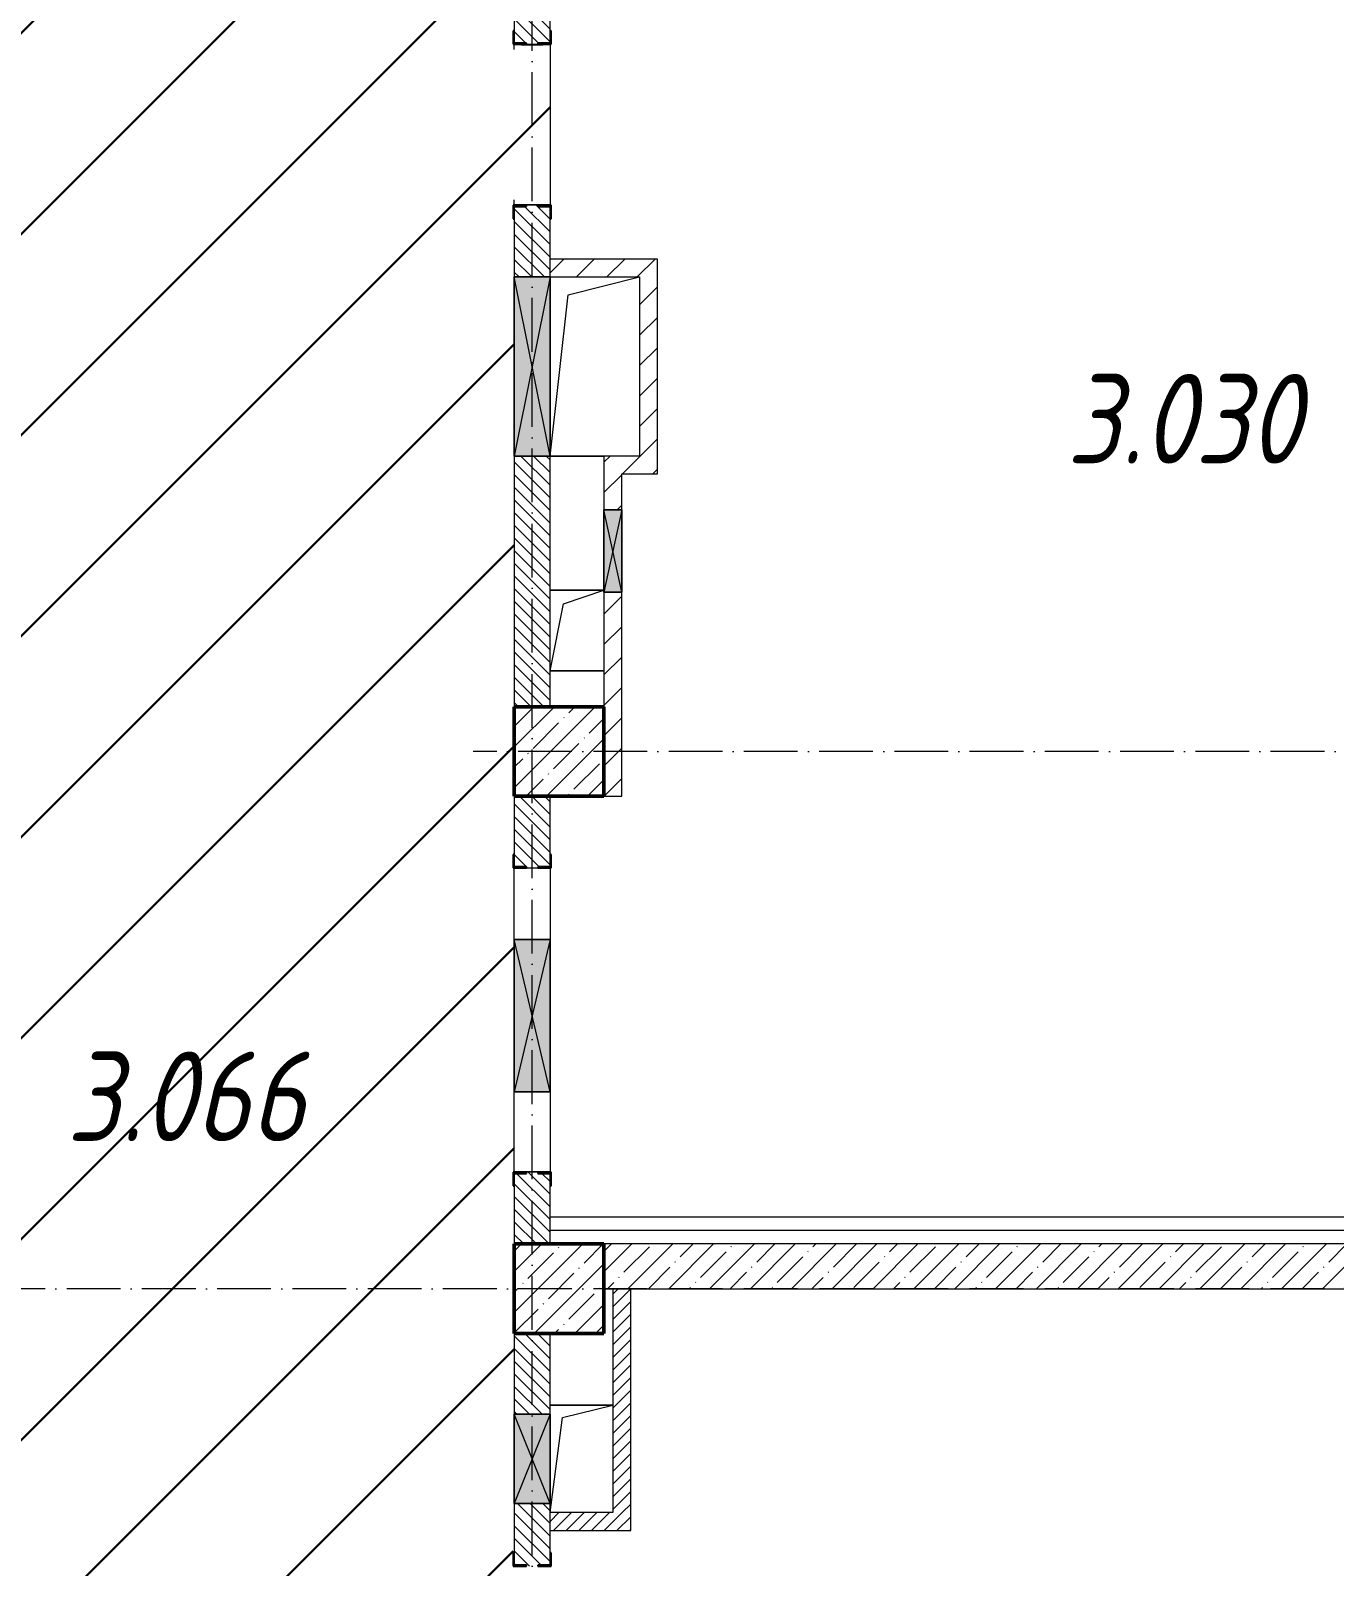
# Model space of a CAD drawing. Header units: millimetres. Extents: x 35697 to 388678, y -91946 to 171347.
# Drawn here: x 374321 to 381599, y -72082 to -63507 of the extents above; entities that cross this region are included whole.
import ezdxf

# ---------------------------------------------------------------- set-up
doc = ezdxf.new("R2010")
doc.units = ezdxf.units.MM
doc.linetypes.add('50_200_ШТРИХ_1Т_ш5_п1_п1_', pattern=[700, 500, -100, 0, -100])
for name, color, linetype, lineweight in [('2.1) ПГП окна 2.8 м', 5, 'Continuous', 30), ('A-DETL-____-OTLN-4', 7, 'Continuous', 18), ('A-DETL-GENF-OTLN', 7, 'Continuous', 9), ('A-FLOR-____-OTLN', 7, 'Continuous', 9), ('A-GENM-____-MCUT', 7, 'Continuous', 25), ('A-GENM-____-OTLN', 7, 'Continuous', 9), ('A-GENM-____-OTLN-1', 7, 'Continuous', 25), ('A-GLAZ-____-OTLN', 7, 'Continuous', 9), ('A-WALL-____-MCUT-1', 7, 'Continuous', 9), ('A-WALL-____-MCUT-3', 7, 'Continuous', 9), ('A-WALL-____-PATT-1', 7, 'Continuous', 9), ('A-WALL-FNSH-MCUT-1', 7, 'Continuous', 9), ('I-WALL-____-OTLN', 7, 'Continuous', 9), ('S-COLS-____-MCUT', 7, 'Continuous', 50), ('S-COLS-____-OTLN', 7, 'Continuous', 9), ('S-GRID-____-OTLN-1', 7, '50_200_ШТРИХ_1Т_ш5_п1_п1_', 9), ('Марки помещений', 7, 'Continuous', 9), ('стяжа', 7, 'Continuous', 30)]:
    doc.layers.add(name, color=color, linetype=linetype, lineweight=lineweight)
doc.styles.add('ISOCPEUR_I_2', font='isocpeui.ttf', dxfattribs={"width": 0.85, "height": 2.3})
pattern_1 = [(45, (283770.71, -86863.46), (-84.85281, 84.85281), [])]
pattern_2 = [(135, (283770.707, -86863.456), (-35.35534, -35.35534), [])]
pattern_3 = [(45, (283770.707, -86863.456), (-35.35534, 35.35534), [])]

# ---------------------------------------------------------------- blocks, each defined once
blk = doc.blocks.new('BSC_Колонна _Прямоугольная - 500х500-V30-АР1_План отверстий 3 этажа в осях 1-64_А-ГГ')
at = {"layer": 'S-COLS-____-OTLN'}
h = blk.add_hatch(dxfattribs=at)
h.set_pattern_fill('FP_67', color=256, style=0, pattern_type=2)
h.set_pattern_definition([(45, (-93500, -16331.04), (-114.04925, 114.04925), []), (45, (-93385.95, -16331.04), (-114.04925, 114.04925), [201.613, -40.323, 3.353, -36.97])])
h.paths.add_polyline_path([(-250, -250), (250, -250), (250, 250), (-250, 250)], flags=0)
at = {"layer": 'S-COLS-____-MCUT'}
for p, q in [((250, 250), (-250, 250)), ((-250, 250), (-250, -250)), ((250, -250), (250, 250)), ((-250, -250), (250, -250))]:
    blk.add_line(p, q, dxfattribs=at)
blk = doc.blocks.new('BSC_Колонна _Прямоугольная - 500х500-V38-АР1_План отверстий 3 этажа в осях 1-64_А-ГГ')
at = {"layer": 'S-COLS-____-OTLN'}
h = blk.add_hatch(dxfattribs=at)
h.set_pattern_fill('FP_75', color=256, style=0, pattern_type=2)
h.set_pattern_definition([(45, (-93500, -19331.04), (-114.04925, 114.04925), []), (45, (-93385.95, -19331.04), (-114.04925, 114.04925), [201.613, -40.323, 3.353, -36.97])])
h.paths.add_polyline_path([(-250, -250), (250, -250), (250, 250), (-250, 250)], flags=0)
at = {"layer": 'S-COLS-____-MCUT'}
for p, q in [((250, 250), (-250, 250)), ((-250, 250), (-250, -250)), ((250, -250), (250, 250)), ((-250, -250), (250, -250))]:
    blk.add_line(p, q, dxfattribs=at)
blk = doc.blocks.new('АР_Перемычка - АР_Перемычка-28586037-АР1_План отверстий 3 этажа в осях 1-64_А-ГГ')
at = {"layer": 'A-GENM-____-OTLN'}
blk.add_line((-250, -100), (-243, -100), dxfattribs=at)
blk = doc.blocks.new('154_Стойка_СКБ_Уголок - СМ-2480_200-28346303-АР1_План отверстий 3 этажа в осях 1-64_А-ГГ')
at = {"layer": 'A-GENM-____-MCUT'}
for p, q in [((125, 156), (125, 81)), ((200, 156), (125, 156)), ((131, 81), (131, 150)), ((131, 150), (200, 150)), ((200, 150), (200, 156)), ((125, 81), (131, 81)), ((131, 19), (125, 19)), ((125, 19), (125, -56)), ((131, -50), (131, 19)), ((125, -56), (200, -56)), ((200, -50), (131, -50)), ((200, -56), (200, -50))]:
    blk.add_line(p, q, dxfattribs=at)
blk = doc.blocks.new('Стойка_Влож_Полоса боковая - Полоса-28213942-АР1_План отверстий 3 этажа в осях 1-64_А-ГГ')
at = {"layer": 'A-GENM-____-OTLN'}
for p, q in [((-5, 60), (0, 60)), ((-5, -60), (-5, 60)), ((0, 31), (0, -31)), ((0, -60), (-5, -60))]:
    blk.add_line(p, q, dxfattribs=at)
blk = doc.blocks.new('Фахверк_СКБ_Уголок - 200_3960-28268576-АР1_План отверстий 3 этажа в осях 1-64_А-ГГ')
at = {"layer": 'A-GENM-____-MCUT'}
for p, q in [((200, 156), (125, 156)), ((125, 156), (125, 81)), ((131, 81), (131, 150)), ((131, 150), (200, 150)), ((200, 150), (200, 156)), ((125, 81), (131, 81)), ((131, 19), (125, 19)), ((125, 19), (125, -56)), ((131, -50), (131, 19)), ((125, -56), (200, -56)), ((200, -50), (131, -50)), ((200, -56), (200, -50))]:
    blk.add_line(p, q, dxfattribs=at)
blk = doc.blocks.new('AR_Отверстие прямоугольное _в плите_ - AR_Отверстие прямоугольное _в плите_-V187-АР1_План отверстий 3 этажа в осях 1-64_А-ГГ')
at = {"layer": 'A-GENM-____-OTLN'}
for p, q in [((150, 225), (-150, 225)), ((-75, 150), (150, 225)), ((-150, -225), (-75, 150)), ((-150, -225), (150, -225))]:
    blk.add_line(p, q, dxfattribs=at)
blk = doc.blocks.new('AR_Отверстие прямоугольное _в плите_ - AR_Отверстие прямоугольное _в плите_-V188-АР1_План отверстий 3 этажа в осях 1-64_А-ГГ')
at = {"layer": 'A-GENM-____-OTLN'}
for p, q in [((175, 300), (-175, 300)), ((-105, 230), (175, 300)), ((-175, -300), (-105, 230))]:
    blk.add_line(p, q, dxfattribs=at)
blk = doc.blocks.new('AR_Отверстие прямоугольное _в плите_ - AR_Отверстие прямоугольное _в плите_-30552728-АР1_План отверстий 3 этажа в осях 1-64_А-ГГ')
at = {"layer": 'A-GENM-____-OTLN'}
for p, q in [((-150, 400), (250, 500)), ((-250, -500), (-150, 400)), ((-250, -500), (50, -500))]:
    blk.add_line(p, q, dxfattribs=at)
blk = doc.blocks.new('AR_Отверстие прямоугольное _в стене__БезПР - AR_Отверстие прямоугольное _в стене__БезПР-36899064-АР1_План отверстий 3 этажа в осях 1-64_А-ГГ')
at = {"layer": 'A-GLAZ-____-OTLN'}
blk.add_hatch(color=256, dxfattribs=at).paths.add_polyline_path([(500, 100), (-500, 100), (-500, -100), (500, -100)], flags=0)
at = {"layer": 'A-DETL-GENF-OTLN'}
for p, q in [((-500, -100), (-500, 100)), ((-500, 100), (500, 100)), ((500, 100), (-500, -100)), ((-500, 100), (500, -100)), ((500, 100), (-500, 100)), ((-500, 100), (-500, -100)), ((500, 100), (500, -100)), ((500, -100), (500, 100)), ((500, -100), (-500, -100)), ((-500, -100), (500, -100))]:
    blk.add_line(p, q, dxfattribs=at)
at = {"layer": 'A-GLAZ-____-OTLN'}
blk.add_line((500, 100), (-500, 100), dxfattribs=at)
blk = doc.blocks.new('AR_Отверстие прямоугольное _в стене_ - AR_Отверстие прямоугольное _в стене__ОВ-36961020-АР1_План отверстий 3 этажа в осях 1-64_А-ГГ')
at = {"layer": 'A-GLAZ-____-OTLN'}
blk.add_hatch(color=256, dxfattribs=at).paths.add_polyline_path([(230, -50), (230, 50), (-230, 50), (-230, -50)], flags=0)
at = {"layer": 'A-DETL-GENF-OTLN'}
for p, q in [((-230, -50), (-230, 50)), ((-230, 50), (230, 50)), ((230, 50), (-230, -50)), ((-230, 50), (230, -50)), ((230, 50), (-230, 50)), ((-230, 50), (-230, -50)), ((230, 50), (230, -50)), ((230, -50), (230, 50)), ((230, -50), (-230, -50)), ((-230, -50), (230, -50))]:
    blk.add_line(p, q, dxfattribs=at)
blk = doc.blocks.new('AR_Отверстие прямоугольное _в стене_ - AR_Отверстие прямоугольное _в стене__ОВ-36949509-АР1_План отверстий 3 этажа в осях 1-64_А-ГГ')
at = {"layer": 'A-GLAZ-____-OTLN'}
blk.add_hatch(color=256, dxfattribs=at).paths.add_polyline_path([(250, -100), (250, 100), (-250, 100), (-250, -100)], flags=0)
at = {"layer": 'A-DETL-GENF-OTLN'}
for p, q in [((-250, -100), (-250, 100)), ((-250, 100), (250, 100)), ((250, 100), (-250, -100)), ((-250, 100), (250, -100)), ((250, 100), (-250, 100)), ((-250, 100), (-250, -100)), ((250, 100), (250, -100)), ((250, -100), (250, 100)), ((250, -100), (-250, -100)), ((-250, -100), (250, -100))]:
    blk.add_line(p, q, dxfattribs=at)
blk = doc.blocks.new('AR_Отверстие прямоугольное _в стене_ - AR_Отверстие прямоугольное _в стене__ОВ-36927705-АР1_План отверстий 3 этажа в осях 1-64_А-ГГ')
at = {"layer": 'A-GLAZ-____-OTLN'}
blk.add_hatch(color=256, dxfattribs=at).paths.add_polyline_path([(-425, 100), (-425, -100), (425, -100), (425, 100)], flags=0)
at = {"layer": 'A-DETL-GENF-OTLN'}
for p, q in [((-425, -100), (-425, 100)), ((-425, 100), (425, 100)), ((425, 100), (-425, -100)), ((-425, 100), (425, -100)), ((425, 100), (-425, 100)), ((-425, 100), (-425, -100)), ((425, 100), (425, -100)), ((425, -100), (425, 100)), ((425, -100), (-425, -100)), ((-425, -100), (425, -100))]:
    blk.add_line(p, q, dxfattribs=at)
blk = doc.blocks.new('3эт')
at = {"layer": 'S-GRID-____-OTLN-1', "color": 251, "ltscale": 0.6, "true_color": 0x636466}
for p, q in [((377120.7, -91346.1), (377120.7, -36982.5)), ((387845.1, -67532.4), (376792, -67532.4)), ((387845.1, -70532.4), (351097.5, -70532.4))]:
    blk.add_line(p, q, dxfattribs=at)

msp = doc.modelspace()

# ---------------------------------------------------------------- hatches: boundary and pattern name
at = {"layer": '2.1) ПГП окна 2.8 м'}
h = msp.add_hatch(dxfattribs=at)
h.set_pattern_fill('ANSI31', color=5, scale=250)
h.paths.add_polyline_path([(376470.7, -43932.4), (373020.7, -43932.4), (373020.7, -44432.4), (373020.7, -49882.4), (373020.7, -50482.4), (373020.7, -55882.4), (373020.7, -56482.4), (373020.7, -60682.4), (373620.7, -60682.4), (373620.7, -61882.4), (373620.7, -62082.4), (373620.7, -63032.4), (373620.7, -64132.4), (373620.7, -64182.4), (373620.7, -64332.4), (373620.7, -64382.4), (373620.7, -65082.4), (373620.7, -65128.4), (373620.7, -65382.4), (373020.7, -65382.4), (373020.7, -67882.4), (373020.7, -68482.4), (373020.7, -74032.4), (373020.7, -74532.4), (373020.7, -77682.4), (373020.7, -77882.4), (373020.7, -80082.4), (373020.7, -80782.4), (373520.7, -80782.4), (373520.7, -81382.4), (373020.7, -81382.4), (373020.7, -84382.4), (373520.7, -84382.4), (373520.7, -84982.4), (373520.7, -87932.4), (373520.7, -88532.4), (374045.7, -88532.4), (374045.7, -88526.4), (374120.7, -88526.4), (375920.7, -88532.4), (375920.7, -88526.4), (375995.7, -88526.4), (376820.7, -88531.2), (376820.7, -88432.4), (377020.7, -88432.4), (377020.7, -88282.4), (377020.7, -87957.4), (377014.7, -87957.4), (377014.7, -87877.4), (377020.7, -87877.4), (377020.7, -87432.4), (377020.7, -86582.4), (377020.7, -86182.4), (377014.7, -86182.4), (377014.7, -86107.4), (377020.7, -85782.4), (377020.7, -85282.4), (377020.7, -82782.4), (377020.7, -81882.4), (377020.7, -81657.4), (377014.7, -81657.4), (377014.7, -81582.4), (377020.7, -80882.4), (377014.7, -80882.4), (377014.7, -80807.4), (377020.7, -80657.4), (377014.7, -80657.4), (377014.7, -80582.4), (377020.7, -79882.4), (377014.7, -79882.4), (377014.7, -79782.4), (377020.7, -79782.4), (377020.7, -79282.4), (377020.7, -78957.4), (377014.7, -78957.4), (377014.7, -78877.4), (377020.7, -78877.4), (377020.7, -78532.4), (377020.7, -77682.4), (377020.7, -77182.4), (377014.7, -77182.4), (377014.7, -77107.4), (377020.7, -76782.4), (377020.7, -76282.4), (377020.7, -73957.4), (377014.7, -73957.4), (377014.7, -73877.4), (377220.7, -73877.4), (377220.7, -72087.4), (377014.7, -72087.4), (377014.7, -72007.4), (377020.7, -71732.4), (377020.7, -71232.4), (377020.7, -70782.4), (377020.7, -70282.4), (377020.7, -69957.4), (377014.7, -69957.4), (377014.7, -69877.4), (377020.7, -69877.4), (377020.7, -69432.4), (377020.7, -68582.4), (377020.7, -68182.4), (377014.7, -68182.4), (377014.7, -68107.4), (377020.7, -67782.4), (377020.7, -67282.4), (377020.7, -65882.4), (377020.7, -64882.4), (377020.7, -64557.4), (377014.7, -64557.4), (377014.7, -64477.4), (377220.7, -64477.4), (377220.7, -63587.4), (377014.7, -63587.4), (377014.7, -63507.4), (377020.7, -62582.4), (377020.7, -62182.4), (377020.7, -62082.4), (377020.7, -61882.4), (377020.7, -61782.4), (377020.7, -61282.4), (377020.7, -60957.4), (377014.7, -60957.4), (377014.7, -60877.4), (377020.7, -60877.4), (377020.7, -60332.4), (377020.7, -59482.4), (377020.7, -59182.4), (377014.7, -59182.4), (377014.7, -59107.4), (377020.7, -58782.4), (377020.7, -58282.4), (377020.7, -58057.4), (377014.7, -58057.4), (377014.7, -57982.4), (377089.7, -57982.4), (377220.7, -57982.4), (377220.7, -56182.4), (377151.7, -56182.4), (377089.7, -56182.4), (377014.7, -56182.4), (377014.7, -56107.4), (377020.7, -55957.4), (377014.7, -55957.4), (377014.7, -55882.4), (377020.7, -55852.4), (377020.7, -55882.4), (377089.7, -55882.4), (377220.7, -55882.4), (377220.7, -54087.4), (377014.7, -54087.4), (377014.7, -54007.4), (377020.7, -52782.4), (377020.7, -52282.4), (377020.7, -51957.4), (377014.7, -51957.4), (377014.7, -51877.4), (377020.7, -51877.4), (377020.7, -51382.4), (377020.7, -50732.4), (377020.7, -50182.4), (377014.7, -50182.4), (377014.7, -50107.4), (377020.7, -49782.4), (377020.7, -49282.4), (377020.7, -48857.4), (377020.7, -48357.4), (377020.7, -44882.4), (376470.7, -44882.4)])
h.paths.add_polyline_path([(374346.2, -70033.3), (375979.7, -70033.3), (375979.7, -68833.3), (374346.2, -68833.3)], flags=24)
h.paths.add_polyline_path([(374177.1, -49502.6), (375835.4, -49502.6), (375835.4, -48302.6), (374177.1, -48302.6)], flags=24)
at = {"layer": 'A-WALL-____-PATT-1'}
h = msp.add_hatch(dxfattribs=at)
h.set_pattern_fill('FP_6', color=256, style=0, pattern_type=2)
h.set_pattern_definition(pattern_2)
h.paths.add_polyline_path([(377020.7, -67282.4), (377220.7, -67282.4), (377220.7, -65882.4), (377020.7, -65882.4)], flags=0)
h.paths.add_polyline_path([(377020.7, -64882.4), (377220.7, -64882.4), (377220.7, -64488.4), (377151.7, -64488.4), (377151.7, -64482.4), (377089.7, -64482.4), (377089.7, -64488.4), (377020.7, -64488.4), (377020.7, -64557.4)], flags=0)
h.paths.add_polyline_path([(377151.7, -63582.4), (377151.7, -63576.4), (377220.7, -63576.4), (377220.7, -62582.4), (377020.7, -62582.4), (377020.7, -63576.4), (377089.7, -63576.4), (377089.7, -63582.4)], flags=0)
h.paths.add_polyline_path([(377065.2, -62182.4), (377220.7, -62182.4), (377220.7, -62082.4), (377020.7, -62082.4), (377020.7, -62182.4)], flags=0)
h.paths.add_polyline_path([(377220.7, -61882.4), (377220.7, -61782.4), (377020.7, -61782.4), (377020.7, -61882.4), (377031.8, -61882.4)], flags=0)
h = msp.add_hatch(dxfattribs=at)
h.set_pattern_fill('FP_4', color=256, style=0, pattern_type=2)
h.set_pattern_definition(pattern_1)
h.paths.add_polyline_path([(377720.7, -64882.4), (377820.7, -64882.4), (377820.7, -64782.4), (377220.7, -64782.4), (377220.7, -64882.4), (377432.6, -64882.4)], flags=0)
h = msp.add_hatch(dxfattribs=at)
h.set_pattern_fill('FP_4', color=256, style=0, pattern_type=2)
h.set_pattern_definition(pattern_1)
h.paths.add_polyline_path([(377820.7, -65982.4), (377820.7, -64882.4), (377720.7, -64882.4), (377720.7, -65982.4)], flags=0)
h = msp.add_hatch(dxfattribs=at)
h.set_pattern_fill('FP_4', color=256, style=0, pattern_type=2)
h.set_pattern_definition(pattern_1)
h.paths.add_polyline_path([(377620.7, -65982.4), (377720.7, -65982.4), (377720.7, -65882.4), (377520.7, -65882.4), (377520.7, -65982.4)], flags=0)
h = msp.add_hatch(dxfattribs=at)
h.set_pattern_fill('FP_4', color=256, style=0, pattern_type=2)
h.set_pattern_definition(pattern_1)
h.paths.add_polyline_path([(377620.7, -67782.4), (377620.7, -66642.4), (377520.7, -66642.4), (377520.7, -67782.4)], flags=0)
h.paths.add_polyline_path([(377620.7, -66182.4), (377620.7, -65982.4), (377520.7, -65982.4), (377520.7, -66182.4)], flags=0)
h = msp.add_hatch(dxfattribs=at)
h.set_pattern_fill('FP_6', color=256, style=0, pattern_type=2)
h.set_pattern_definition(pattern_2)
h.paths.add_polyline_path([(377220.7, -70282.4), (377220.7, -69888.4), (377151.7, -69888.4), (377151.7, -69882.4), (377089.7, -69882.4), (377089.7, -69888.4), (377020.7, -69888.4), (377020.7, -70282.4), (377180.7, -70282.4)], flags=0)
h.paths.add_polyline_path([(377089.7, -68182.4), (377151.7, -68182.4), (377151.7, -68176.4), (377220.7, -68176.4), (377220.7, -67782.4), (377020.7, -67782.4), (377020.7, -68176.4), (377089.7, -68176.4)], flags=0)
h = msp.add_hatch(dxfattribs=at)
h.set_pattern_fill('FP_38', color=256, style=0, pattern_type=2)
h.set_pattern_definition([(45, (283770.7, -86863.46), (-114.04925, 114.04925), []), (45, (283884.76, -86863.46), (-114.04925, 114.04925), [201.612, -40.322, 3.353, -36.97])])
h.paths.add_polyline_path([(384520.7, -70532.4), (384520.7, -70282.4), (377520.7, -70282.4), (377520.7, -70532.4), (384502.5, -70532.4)], flags=0)
h = msp.add_hatch(dxfattribs=at)
h.set_pattern_fill('FP_5', color=256, style=0, pattern_type=2)
h.set_pattern_definition(pattern_3)
h.paths.add_polyline_path([(377670.7, -71782.4), (377670.7, -70532.4), (377570.7, -70532.4), (377570.7, -71782.4)], flags=0)
h = msp.add_hatch(dxfattribs=at)
h.set_pattern_fill('FP_6', color=256, style=0, pattern_type=2)
h.set_pattern_definition(pattern_2)
h.paths.add_polyline_path([(377220.7, -76282.4), (377220.7, -73888.4), (377151.7, -73888.4), (377151.7, -73882.4), (377089.7, -73882.4), (377089.7, -73888.4), (377020.7, -73888.4), (377020.7, -76282.4)], flags=0)
h.paths.add_polyline_path([(377089.7, -72082.4), (377151.7, -72082.4), (377151.7, -72076.4), (377220.7, -72076.4), (377220.7, -71732.4), (377020.7, -71732.4), (377021.6, -72076.4), (377089.7, -72076.4)], flags=0)
h.paths.add_polyline_path([(377220.7, -71232.4), (377220.7, -70782.4), (377020.7, -70782.4), (377020.7, -71232.4), (377151.5, -71232.4)], flags=0)
h = msp.add_hatch(dxfattribs=at)
h.set_pattern_fill('FP_5', color=256, style=0, pattern_type=2)
h.set_pattern_definition(pattern_3)
h.paths.add_polyline_path([(377220.7, -71882.4), (377670.7, -71882.4), (377670.7, -71782.4), (377220.7, -71782.4)], flags=0)

# ---------------------------------------------------------------- linework, layer by layer
at = {"layer": 'A-DETL-____-OTLN-4'}
for p, q in [((384770.7, -70132.4), (377220.7, -70132.4)), ((384770.7, -70207.4), (377220.7, -70207.4))]:
    msp.add_line(p, q, dxfattribs=at)
at = {"layer": 'A-FLOR-____-OTLN'}
for p, q in [((377520.7, -65882.4), (377220.7, -65882.4)), ((377220.7, -66632.4), (377520.7, -66632.4)), ((377520.7, -67082.4), (377220.7, -67082.4)), ((377220.7, -71182.4), (377570.7, -71182.4))]:
    msp.add_line(p, q, dxfattribs=at)
at = {"layer": 'A-WALL-____-MCUT-1'}
for p, q in [((384520.7, -70282.4), (377520.7, -70282.4)), ((377520.7, -70532.4), (384520.7, -70532.4))]:
    msp.add_line(p, q, dxfattribs=at)
at = {"layer": 'A-WALL-____-MCUT-3'}
for p, q in [((377020.7, -62582.4), (377020.7, -63507.4)), ((377220.7, -63507.4), (377220.7, -62582.4)), ((377020.7, -64557.4), (377020.7, -64882.4)), ((377220.7, -64882.4), (377220.7, -64557.4)), ((377020.7, -65882.4), (377020.7, -67282.4)), ((377220.7, -67282.4), (377220.7, -65882.4)), ((377020.7, -67782.4), (377020.7, -68107.4)), ((377220.7, -68107.4), (377220.7, -67782.4)), ((377089.7, -68182.4), (377151.7, -68182.4)), ((377020.7, -69957.4), (377020.7, -70282.4)), ((377220.7, -70282.4), (377220.7, -69957.4)), ((377020.7, -70782.4), (377020.7, -71232.4)), ((377220.7, -71232.4), (377220.7, -70782.4)), ((377020.7, -71732.4), (377020.7, -72007.4)), ((377220.7, -72007.4), (377220.7, -71732.4))]:
    msp.add_line(p, q, dxfattribs=at)
at = {"layer": 'A-WALL-FNSH-MCUT-1'}
for p, q in [((377820.7, -64782.4), (377220.7, -64782.4)), ((377820.7, -65982.4), (377820.7, -64782.4)), ((377220.7, -64882.4), (377720.7, -64882.4)), ((377720.7, -64882.4), (377720.7, -65882.4)), ((377720.7, -65882.4), (377520.7, -65882.4)), ((377520.7, -65882.4), (377520.7, -66182.4)), ((377620.7, -65982.4), (377820.7, -65982.4)), ((377620.7, -66182.4), (377620.7, -65982.4)), ((377520.7, -66642.4), (377520.7, -67282.4)), ((377620.7, -67782.4), (377620.7, -66642.4)), ((377520.7, -67782.4), (377620.7, -67782.4)), ((377570.7, -70532.4), (377570.7, -71782.4)), ((377670.7, -71882.4), (377670.7, -70532.4)), ((377570.7, -71782.4), (377220.7, -71782.4)), ((377220.7, -71882.4), (377670.7, -71882.4))]:
    msp.add_line(p, q, dxfattribs=at)
at = {"layer": 'I-WALL-____-OTLN'}
for p, q in [((377020.7, -63612.4), (377020.7, -63582.4)), ((377220.7, -63582.4), (377220.7, -64482.4)), ((377020.7, -64482.4), (377020.7, -64452.4)), ((377020.7, -68582.4), (377020.7, -68182.4)), ((377220.7, -68182.4), (377220.7, -68582.4)), ((377020.7, -69882.4), (377020.7, -69432.4)), ((377220.7, -69432.4), (377220.7, -69882.4))]:
    msp.add_line(p, q, dxfattribs=at)

# ---------------------------------------------------------------- block references
at = {"layer": 'A-GENM-____-OTLN'}
for name, p, rotation in [('Стойка_Влож_Полоса боковая - Полоса-28213942-АР1_План отверстий 3 этажа в осях 1-64_А-ГГ', (377120.7, -63582.4), 89.99999999999991), ('Стойка_Влож_Полоса боковая - Полоса-28213942-АР1_План отверстий 3 этажа в осях 1-64_А-ГГ', (377120.7, -64482.4), 269.9999999999999), ('АР_Перемычка - АР_Перемычка-28586037-АР1_План отверстий 3 этажа в осях 1-64_А-ГГ', (377120.7, -64482.4), 89.9999999999999), ('Стойка_Влож_Полоса боковая - Полоса-28213942-АР1_План отверстий 3 этажа в осях 1-64_А-ГГ', (377120.7, -69882.4), 269.9999999999999)]:
    msp.add_blockref(name, p, dxfattribs=dict(at, rotation=rotation))
for name, p in [('AR_Отверстие прямоугольное _в плите_ - AR_Отверстие прямоугольное _в плите_-30552728-АР1_План отверстий 3 этажа в осях 1-64_А-ГГ', (377470.7, -65382.4)), ('AR_Отверстие прямоугольное _в плите_ - AR_Отверстие прямоугольное _в плите_-V187-АР1_План отверстий 3 этажа в осях 1-64_А-ГГ', (377370.7, -66857.4)), ('AR_Отверстие прямоугольное _в плите_ - AR_Отверстие прямоугольное _в плите_-V188-АР1_План отверстий 3 этажа в осях 1-64_А-ГГ', (377395.7, -71482.4))]:
    msp.add_blockref(name, p, dxfattribs=at)
at = {"layer": 'A-GENM-____-OTLN-1'}
for name, p, rotation in [('154_Стойка_СКБ_Уголок - СМ-2480_200-28346303-АР1_План отверстий 3 этажа в осях 1-64_А-ГГ', (377170.7, -63707.4), 89.9999999999999), ('154_Стойка_СКБ_Уголок - СМ-2480_200-28346303-АР1_План отверстий 3 этажа в осях 1-64_А-ГГ', (377070.7, -64357.4), 269.9999999999999), ('Фахверк_СКБ_Уголок - 200_3960-28268576-АР1_План отверстий 3 этажа в осях 1-64_А-ГГ', (377170.7, -68307.4), 89.9999999999999), ('154_Стойка_СКБ_Уголок - СМ-2480_200-28346303-АР1_План отверстий 3 этажа в осях 1-64_А-ГГ', (377070.7, -69757.4), 269.9999999999999), ('154_Стойка_СКБ_Уголок - СМ-2480_200-28346303-АР1_План отверстий 3 этажа в осях 1-64_А-ГГ', (377170.7, -72207.4), 89.9999999999999)]:
    msp.add_blockref(name, p, dxfattribs=dict(at, rotation=rotation))
at = {"layer": 'A-GLAZ-____-OTLN'}
for name, p, rotation in [('AR_Отверстие прямоугольное _в стене__БезПР - AR_Отверстие прямоугольное _в стене__БезПР-36899064-АР1_План отверстий 3 этажа в осях 1-64_А-ГГ', (377120.7, -65382.4), 269.9999999999999), ('AR_Отверстие прямоугольное _в стене_ - AR_Отверстие прямоугольное _в стене__ОВ-36961020-АР1_План отверстий 3 этажа в осях 1-64_А-ГГ', (377570.7, -66412.4), 270), ('AR_Отверстие прямоугольное _в стене_ - AR_Отверстие прямоугольное _в стене__ОВ-36927705-АР1_План отверстий 3 этажа в осях 1-64_А-ГГ', (377120.7, -69007.4), 269.9999999999999), ('AR_Отверстие прямоугольное _в стене_ - AR_Отверстие прямоугольное _в стене__ОВ-36949509-АР1_План отверстий 3 этажа в осях 1-64_А-ГГ', (377120.7, -71482.4), 269.9999999999999)]:
    msp.add_blockref(name, p, dxfattribs=dict(at, rotation=rotation))
at = {"layer": 'S-COLS-____-OTLN'}
for name, p in [('BSC_Колонна _Прямоугольная - 500х500-V38-АР1_План отверстий 3 этажа в осях 1-64_А-ГГ', (377270.7, -67532.4)), ('BSC_Колонна _Прямоугольная - 500х500-V30-АР1_План отверстий 3 этажа в осях 1-64_А-ГГ', (377270.7, -70532.4))]:
    msp.add_blockref(name, p, dxfattribs=at)
at = {"layer": 'стяжа'}
msp.add_blockref('3эт', (0, 0), dxfattribs=at)

# ---------------------------------------------------------------- texts
at = {"layer": 'Марки помещений', "char_height": 500, "width": 785.654, "attachment_point": 1, "style": 'ISOCPEUR_I_2'}
for s, insert in [('3.030', (380104.8, -65424.3)), ('3.066', (374521.8, -69208.3))]:
    msp.add_mtext(s, dxfattribs=dict(at, insert=insert))

doc.saveas('drawing.dxf')
